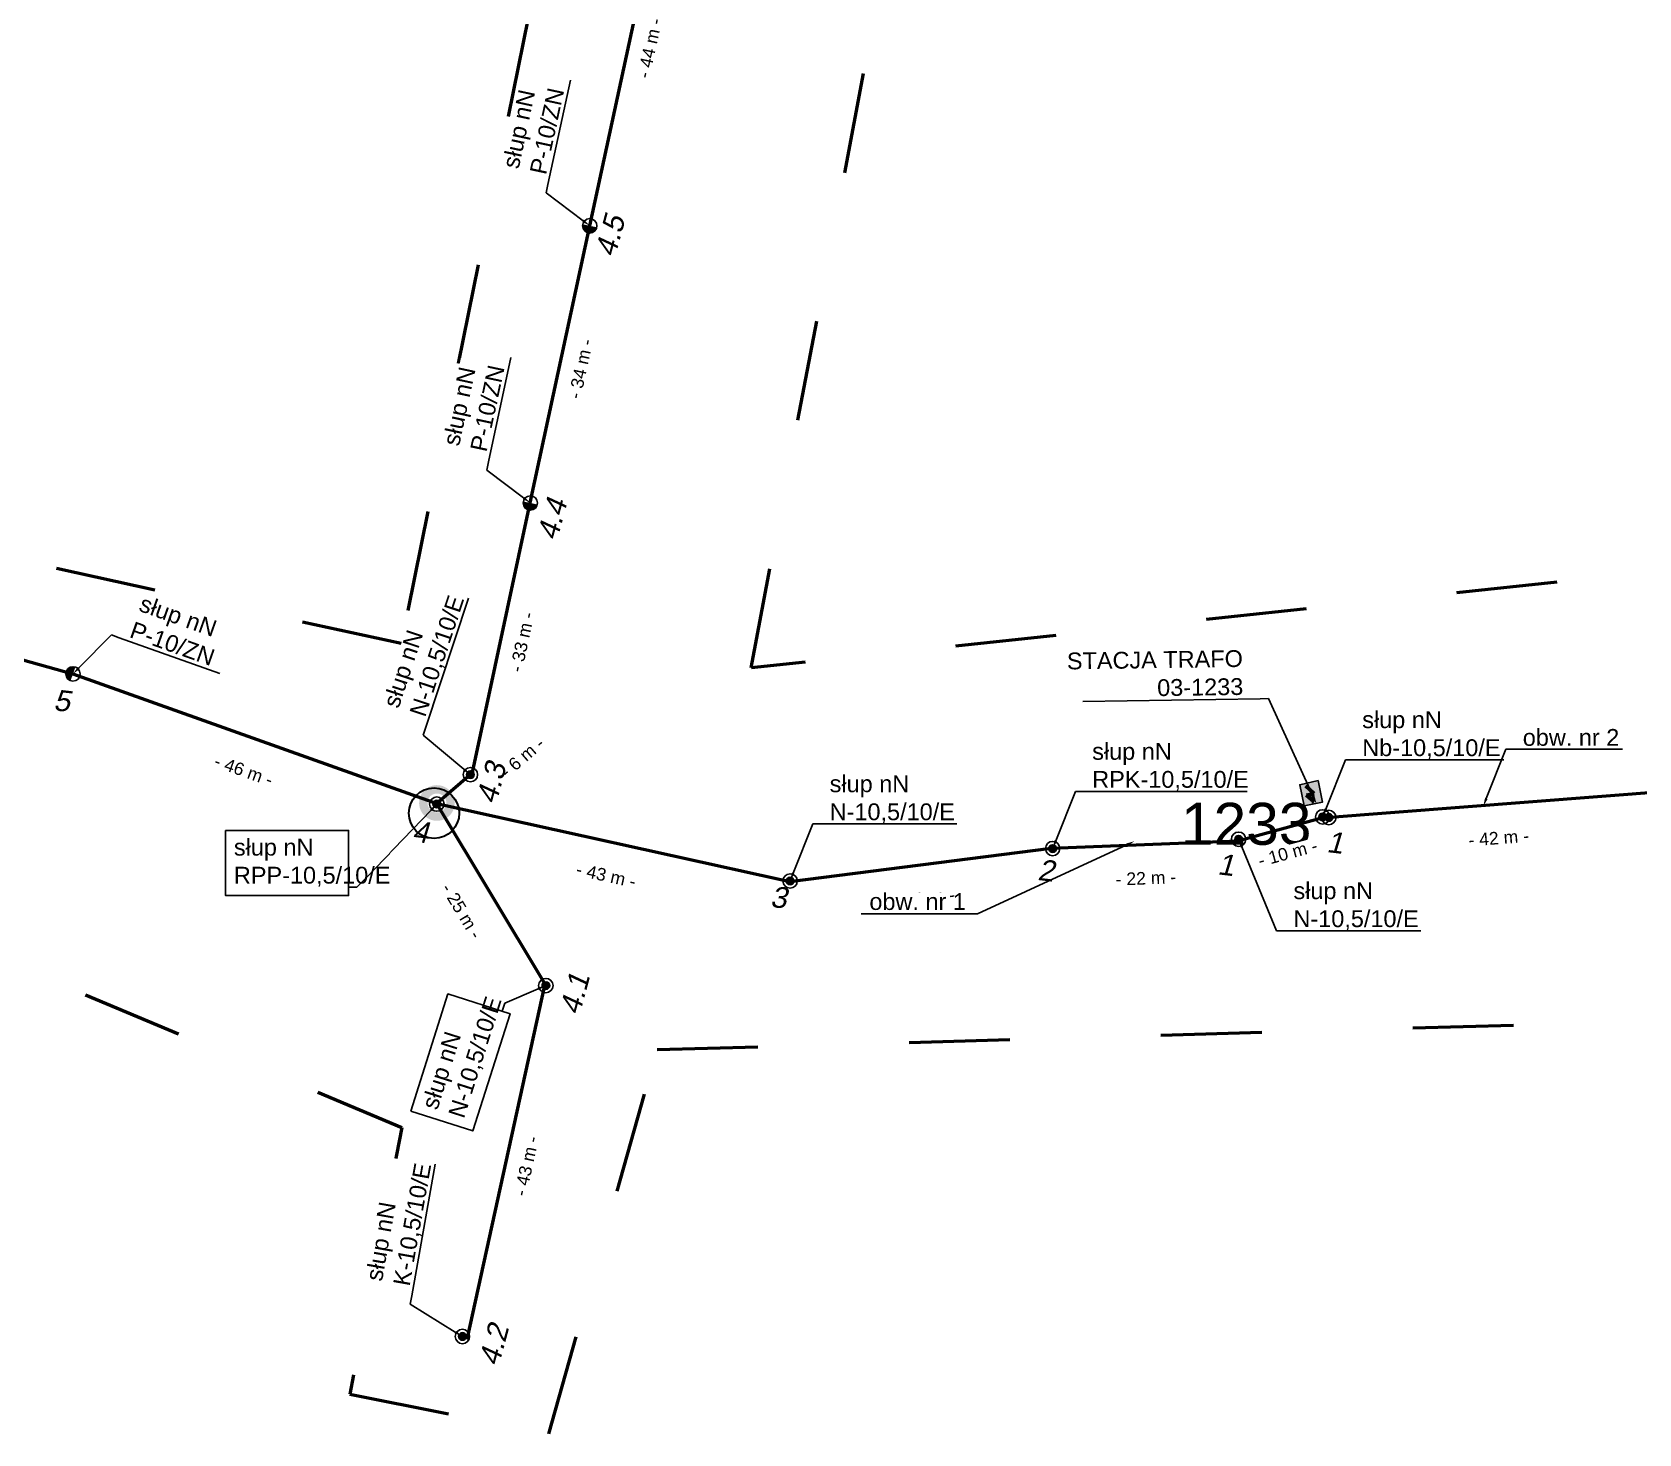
# Model space of a CAD drawing. Header units: metres. Extents: x 5772289 to 7530543, y 5762751 to 5793884.
# Drawn here: x 7526187.5 to 7526378.8, y 5787397.5 to 5787564.4 of the extents above; entities that cross this region are included whole.
import ezdxf
from ezdxf import colors
from ezdxf.entities.mleader import LeaderData, LeaderLine
from ezdxf.enums import TextEntityAlignment as Align
from ezdxf.math import Vec2, Vec3

# ---------------------------------------------------------------- set-up
doc = ezdxf.new("R2010")
doc.units = ezdxf.units.M
doc.linetypes.add('GCAD_ISO03W100', pattern=[30, 12, -18])
for name, color, linetype, lineweight in [('!tele', 30, 'Continuous', 50), ('!trafo', 6, 'GCAD_ISO03W100', 50), ('00_Mufa', 3, 'Continuous', 30), ('_MM LINIA Sn', 40, 'Continuous', 30), ('_numery', 7, 'Continuous', 40), ('trafo otwock2|Survey_Point_Text_Name', 7, 'Continuous', 0)]:
    doc.layers.add(name, color=color, linetype=linetype, lineweight=lineweight)
doc.layers.add('_arkusze model', color=7, linetype='Continuous', lineweight=50, plot=False)
for name, color, linetype in [('_MM mufy', 3, 'Continuous'), ('_MM opisy', 7, 'Continuous'), ('_MM slupy', 5, 'Continuous'), ('_mm trafo', 3, 'Continuous'), ('DIM', 7, 'Continuous')]:
    doc.layers.add(name, color=color, linetype=linetype)
doc.styles.get("Standard").update_dxf_attribs({"font": 'arial.ttf'})
doc.dimstyles.new('opis linie', dxfattribs={"dimtxt": 1.5, "dimasz": 0.18, "dimexe": 0.18, "dimexo": 0.0625, "dimgap": 2.5, "dimtad": 4, "dimdec": 0, "dimzin": 0, "dimdsep": 46, "dimtxsty": 'Standard', "dimcen": 0.09, "dimse1": 1, "dimse2": 1, "dimsd1": 1, "dimsd2": 1, "dimclrt": 256, "dimadec": 0, "dimazin": 0, "dimtfac": 1, "dimtdec": 0, "dimtofl": 0, "dimtmove": 0, "dimatfit": 3, "dimfxl": 1, "dimtfill": 1, "dimtolj": 1, "dimtzin": 0, "dimarcsym": 0})

# ---------------------------------------------------------------- blocks, each defined once
blk = doc.blocks.new('trafo')
at = {"layer": '_mm trafo'}
h = blk.add_hatch(color=256, dxfattribs=at)
h.dxf.hatch_style = 1
h.paths.add_polyline_path([(-1.15, 1.02), (-0.52, -1.51), (1.64, -0.96), (1.01, 1.59)])
at = {"layer": '_MM LINIA Sn', "color": 2, "lineweight": 60}
for p, q in [((0.58, 0.02), (-0.43, 0.9)), ((-0.32, -0.23), (0.58, 0.02)), ((0.58, -0.92), (-0.32, -0.23)), ((0.55, -0.72), (0.41, -0.9)), ((0.41, -0.9), (0.58, -0.92)), ((0.58, -0.92), (0.55, -0.72))]:
    blk.add_line(p, q, dxfattribs=at)
at = {"layer": '_mm trafo', "flags": 128}
blk.add_lwpolyline([(-0.52, -1.52), (1.64, -0.96), (0.98, 1.58), (-1.17, 0.99), (-0.52, -1.52)], close=True, dxfattribs=at)
blk = doc.blocks.new('ZN')
at = {"layer": '_MM slupy', "transparency": 33554687}
h = blk.add_hatch(color=256, dxfattribs=at)
h.dxf.hatch_style = 1
h.paths.add_polyline_path([(0, -0.86), (0, 0.86, 1)])
at = {"layer": '_MM slupy'}
blk.add_circle((0, 0), 0.857, dxfattribs=at)
blk = doc.blocks.new('trafo otwock2|NULL-flatten-1067')
at = {"color": 2, "linetype": 'Continuous', "lineweight": 0}
blk.add_point((0, 0), dxfattribs=at)
blk = doc.blocks.new('trafo otwock2-flatten-1')
at = {"layer": '!tele'}
blk.add_blockref('trafo otwock2|NULL-flatten-1067', (7526339.78987, 5787467.66352), dxfattribs=at)
at = {"layer": 'trafo otwock2|Survey_Point_Text_Name', "color": 3, "linetype": 'Continuous', "lineweight": 53}
blk.add_text('1233', height=5, dxfattribs=at).set_placement((7526339.78987, 5787467.66352), align=Align.RIGHT)
blk = doc.blocks.new('*D3141')
at = {"layer": 'DIM', "insert": (7526238.62, 5787459.78), "char_height": 1.5, "attachment_point": 5, "rotation": 301.0077, "bg_fill": 3, "box_fill_scale": 1.1, "bg_fill_color": 9, "bg_fill_true_color": 13158600, "bg_fill_transparency": 0}
blk.add_mtext('\\A1;- 25 m -', dxfattribs=at)
blk = doc.blocks.new('*D3142')
at = {"layer": 'DIM', "insert": (7526246.33, 5787429.42), "char_height": 1.5, "attachment_point": 5, "rotation": 77.6442, "bg_fill": 3, "box_fill_scale": 1.1, "bg_fill_color": 9, "bg_fill_true_color": 13158600, "bg_fill_transparency": 0}
blk.add_mtext('\\A1;- 43 m -', dxfattribs=at)
blk = doc.blocks.new('*D3222')
at = {"layer": 'DIM', "insert": (7526260.99, 5787562.51), "char_height": 1.5, "attachment_point": 5, "rotation": 77.8279, "bg_fill": 3, "box_fill_scale": 1.1, "bg_fill_color": 9, "bg_fill_true_color": 13158600, "bg_fill_transparency": 0}
blk.add_mtext('\\A1;- 44 m -', dxfattribs=at)
blk = doc.blocks.new('*D3223')
at = {"layer": 'DIM', "insert": (7526252.79, 5787524.33), "char_height": 1.5, "attachment_point": 5, "rotation": 77.8853, "bg_fill": 3, "box_fill_scale": 1.1, "bg_fill_color": 9, "bg_fill_true_color": 13158600, "bg_fill_transparency": 0}
blk.add_mtext('\\A1;- 34 m -', dxfattribs=at)
blk = doc.blocks.new('*D3224')
at = {"layer": 'DIM', "insert": (7526245.81, 5787491.8), "char_height": 1.5, "attachment_point": 5, "rotation": 77.9013, "bg_fill": 3, "box_fill_scale": 1.1, "bg_fill_color": 9, "bg_fill_true_color": 13158600, "bg_fill_transparency": 0}
blk.add_mtext('\\A1;- 33 m -', dxfattribs=at)
blk = doc.blocks.new('*D3225')
at = {"layer": 'DIM', "insert": (7526245.83, 5787478.07), "char_height": 1.5, "attachment_point": 5, "rotation": 40.7357, "bg_fill": 3, "box_fill_scale": 1.1, "bg_fill_color": 9, "bg_fill_true_color": 13158600, "bg_fill_transparency": 0}
blk.add_mtext('\\A1;- 6 m -', dxfattribs=at)
blk = doc.blocks.new('*D3379')
at = {"layer": 'DIM', "insert": (7526177.48, 5787487.99), "char_height": 1.5, "attachment_point": 5, "rotation": 344.3866, "bg_fill": 3, "box_fill_scale": 1.1, "bg_fill_color": 9, "bg_fill_true_color": 13158600, "bg_fill_transparency": 0}
blk.add_mtext('\\A1;- 29 m -', dxfattribs=at)
blk = doc.blocks.new('*D3380')
at = {"layer": 'DIM', "insert": (7526212.66, 5787476.52), "char_height": 1.5, "attachment_point": 5, "rotation": 340.4166, "bg_fill": 3, "box_fill_scale": 1.1, "bg_fill_color": 9, "bg_fill_true_color": 13158600, "bg_fill_transparency": 0}
blk.add_mtext('\\A1;- 46 m -', dxfattribs=at)
blk = doc.blocks.new('*D3381')
at = {"layer": 'DIM', "insert": (7526255.81, 5787464.02), "char_height": 1.5, "attachment_point": 5, "rotation": 347.5168, "bg_fill": 3, "box_fill_scale": 1.1, "bg_fill_color": 9, "bg_fill_true_color": 13158600, "bg_fill_transparency": 0}
blk.add_mtext('\\A1;- 43 m -', dxfattribs=at)
blk = doc.blocks.new('*D3382')
at = {"layer": 'DIM', "insert": (7526293.76, 5787461.29), "char_height": 1.5, "attachment_point": 5, "rotation": 7.267, "bg_fill": 3, "box_fill_scale": 1.1, "bg_fill_color": 9, "bg_fill_true_color": 13158600, "bg_fill_transparency": 0}
blk.add_mtext('\\A1;- 31 m -', dxfattribs=at)
blk = doc.blocks.new('*D3383')
at = {"layer": 'DIM', "insert": (7526320.08, 5787463.7), "char_height": 1.5, "attachment_point": 5, "rotation": 2.2912, "bg_fill": 3, "box_fill_scale": 1.1, "bg_fill_color": 9, "bg_fill_true_color": 13158600, "bg_fill_transparency": 0}
blk.add_mtext('\\A1;- 22 m -', dxfattribs=at)
blk = doc.blocks.new('*D3384')
at = {"layer": 'DIM', "insert": (7526336.97, 5787466.68), "char_height": 1.5, "attachment_point": 5, "rotation": 15.2868, "bg_fill": 3, "box_fill_scale": 1.1, "bg_fill_color": 9, "bg_fill_true_color": 13158600, "bg_fill_transparency": 0}
blk.add_mtext('\\A1;- 10 m -', dxfattribs=at)
blk = doc.blocks.new('*D3385')
at = {"layer": 'DIM', "insert": (7526362.08, 5787468.49), "char_height": 1.5, "attachment_point": 5, "rotation": 4.4233, "bg_fill": 3, "box_fill_scale": 1.1, "bg_fill_color": 9, "bg_fill_true_color": 13158600, "bg_fill_transparency": 0}
blk.add_mtext('\\A1;- 42 m -', dxfattribs=at)
blk = doc.blocks.new('E')
at = {"layer": '_MM slupy'}
h = blk.add_hatch(color=256, dxfattribs=at)
h.dxf.hatch_style = 1
h.paths.add_polyline_path([(0.27, 0.37, 1), (-0.27, -0.37, 1)])
for radius in [0.857, 0.457]:
    blk.add_circle((0, 0), radius, dxfattribs=at)
blk = doc.blocks.new('mufa')
at = {"layer": '_MM mufy'}
h = blk.add_hatch(color=256, dxfattribs=at)
h.dxf.hatch_style = 1
h.paths.add_polyline_path([(2.15, 0.12, 1), (-2.1, -0.05, 1)])
h.paths.add_polyline_path([(-1.1, -0.01, -1), (1.15, 0.08, -1)], flags=16)
h.paths.add_polyline_path([(-0.83, 0, -1), (0.88, 0.07, -1)], flags=0)
blk = doc.blocks.new('q')
at = {"layer": '_MM slupy'}
blk.add_blockref('ZN', (0, 0), dxfattribs=at)
at = {"layer": '_MM opisy'}
ml = blk.add_multileader_mtext('Standard', dxfattribs=at)
ml.set_content('\\pxql;słup nN\\PP-10/ZN', color=256)
ml.set_leader_properties()
ml.build(insert=Vec2(0, 0))
ml.multileader.update_dxf_attribs({"has_text_frame": 1, "text_left_attachment_type": 5, "text_right_attachment_type": 5, "dogleg_length": 1, "arrow_head_size": 1})
ctx = ml.context
ctx.base_point, ctx.char_height, ctx.arrow_head_size, ctx.landing_gap_size, ctx.plane_origin = Vec3(3.75, 5.9), 2, 1, 1, Vec3(1.72, -1.42)
ctx.left_attachment, ctx.right_attachment = 5, 5
notes = []
notes.append((ctx, [(0, (1, 1, 0), (2.75, 5.9), (1, 0), 1, [(0, [(0, 0), (2.75, 5.9)], 0, [])])]))
ctx.mtext.insert, ctx.mtext.flow_direction = Vec3(4.75, 11.7), 5
ctx.mtext.has_bg_fill, ctx.mtext.bg_color, ctx.mtext.bg_scale_factor, ctx.mtext.bg_transparency, ctx.mtext.use_window_bg_color = 1, -1023410175, 1, 0, 1
for ctx, leaders in notes:
    for number, flags, end, landing, length, lines in leaders:
        leader = LeaderData()
        leader.index, (leader.has_last_leader_line, leader.has_dogleg_vector, leader.attachment_direction) = number, flags
        leader.last_leader_point, leader.dogleg_vector, leader.dogleg_length = Vec3(end), Vec3(landing), length
        for number, points, colour, breaks in lines:
            line = LeaderLine()
            line.index, line.vertices, line.color, line.breaks = number, Vec3.list(points), colors.encode_raw_color(colour), breaks
            leader.lines.append(line)
        ctx.leaders.append(leader)

msp = doc.modelspace()

# ---------------------------------------------------------------- linework, layer by layer
at = {"layer": '!tele'}
msp.add_lwpolyline([(7526235.61, 5787472.58), (7526248.51, 5787451.12), (7526239.24, 5787408.79)], dxfattribs=at)
at = {"layer": '!trafo'}
for points in [[(7526596.64, 5787516.96), (7526439.85, 5787493.95), (7526458.12, 5787567.94), (7526415.96, 5787570.38), (7526398.84, 5787502.11), (7526273.08, 5787488.73), (7526291.8, 5787587.62), (7526252.51, 5787595.53), (7526231.41, 5787491.63), (7526145.18, 5787510.36), (7525887.01, 5787501.39)], [(7525927.96, 5787461.63), (7526138.5, 5787473.02), (7526231.48, 5787434.01), (7526225.3, 5787402.27), (7526248.99, 5787397.54), (7526261.9, 5787443.28), (7526631.83, 5787453.92)]]:
    msp.add_lwpolyline(points, dxfattribs=at)
at = {"layer": '00_Mufa'}
msp.add_circle((7526235.33, 5787471.43), 3, dxfattribs=at)

# ---------------------------------------------------------------- block references
at = {"layer": '_arkusze model', "rotation": 357.3066721443945}
msp.add_blockref('trafo', (7526339.52, 5787473.78), dxfattribs=at)

# ---------------------------------------------------------------- next in the draw order: block references
for p, rotation in [((7526253.87, 5787541.36), 77.82792280024768), ((7526246.79, 5787508.36), 77.8853230719591), ((7526192.34, 5787488.01), 340.4165705339295)]:
    msp.add_blockref('q', p, dxfattribs=dict(rotation=rotation))

# ---------------------------------------------------------------- next in the draw order: leaders
at = {"layer": '_mm trafo', "color": 3}
ml = msp.add_multileader_mtext('Standard', dxfattribs=at)
ml.set_content('STACJA TRAFO\\P03-1233', color=3)
ml.set_leader_properties()
ml.build(insert=Vec2(0, 0))
ml.multileader.update_dxf_attribs({"has_text_frame": 1, "text_left_attachment_type": 5, "text_right_attachment_type": 5, "dogleg_length": 1, "arrow_head_size": 1.5})
ctx = ml.context
ctx.base_point, ctx.char_height, ctx.arrow_head_size, ctx.plane_origin, ctx.plane_x_axis, ctx.plane_y_axis = Vec3(7526308.99, 5787484.69), 2, 1.5, Vec3(7526343.65, 5787441.69), Vec3(0.999891, 0.014731), Vec3(-0.014731, 0.999891)
ctx.left_attachment, ctx.right_attachment, ctx.text_align_type, ctx.attachment_type = 5, 5, 2, 2
notes = []
notes.append((ctx, [(0, (1, 1, 0), (7526334.69, 5787485.07), (-0.999891, -0.014731), 1, [(0, [(7526340.42, 5787472.5)], 0, [])])]))
ctx.mtext.insert, ctx.mtext.text_direction, ctx.mtext.rotation, ctx.mtext.alignment, ctx.mtext.flow_direction = Vec3(7526331.61, 5787490.85), Vec3(0.999891, 0.014731), 6.129723, 3, 5
ctx.mtext.has_bg_fill, ctx.mtext.bg_color, ctx.mtext.bg_scale_factor, ctx.mtext.bg_transparency, ctx.mtext.use_window_bg_color = 1, -1073741824, 1, 0, 1
for ctx, leaders in notes:
    for number, flags, end, landing, length, lines in leaders:
        leader = LeaderData()
        leader.index, (leader.has_last_leader_line, leader.has_dogleg_vector, leader.attachment_direction) = number, flags
        leader.last_leader_point, leader.dogleg_vector, leader.dogleg_length = Vec3(end), Vec3(landing), length
        for number, points, colour, breaks in lines:
            line = LeaderLine()
            line.index, line.vertices, line.color, line.breaks = number, Vec3.list(points), colors.encode_raw_color(colour), breaks
            leader.lines.append(line)
        ctx.leaders.append(leader)

# ---------------------------------------------------------------- next in the draw order: linework, layer by layer
at = {"layer": '!tele'}
for points in [[(7526235.61, 5787472.58), (7526239.92, 5787476.29), (7526246.79, 5787508.36), (7526253.87, 5787541.36), (7526263.23, 5787584.72), (7526271.39, 5787623.84), (7526281.64, 5787670.51), (7526285.19, 5787687.53)], [(7526017.97, 5787494.59), (7526058.42, 5787495.83), (7526093.06, 5787496.73), (7526129.4, 5787497.28), (7526164.78, 5787495.71), (7526192.34, 5787488.01), (7526235.67, 5787472.59), (7526277.68, 5787463.29), (7526308.81, 5787467.26), (7526331.03, 5787468.15), (7526340.99, 5787470.87), (7526382.56, 5787474.09), (7526419.29, 5787477.14), (7526459.36, 5787481.39), (7526500.04, 5787485.64), (7526536.78, 5787489.89), (7526577.27, 5787494.6)]]:
    msp.add_lwpolyline(points, dxfattribs=at)

# ---------------------------------------------------------------- next in the draw order: block references
msp.add_blockref('trafo otwock2-flatten-1', (0, 0), dxfattribs=at)

# ---------------------------------------------------------------- next in the draw order: texts
at = {"layer": '_MM opisy', "insert": (7526211.5, 5787468.38), "char_height": 2, "attachment_point": 1, "bg_fill": 3, "box_fill_scale": 1, "bg_fill_color": 1, "bg_fill_transparency": 0}
msp.add_mtext('\\pxql;słup nN\\PRPP-10,5/10/E', dxfattribs=at)

# ---------------------------------------------------------------- next in the draw order: dimensions: what is measured, and where the dimension line sits
at = {"layer": 'DIM'}
for p1, p2, picture, middle in [((7526263.23, 5787584.72), (7526253.87, 5787541.36), '*D3222', (7526260.99, 5787562.51)), ((7526164.78, 5787495.71), (7526192.34, 5787488.01), '*D3379', (7526177.48, 5787487.99)), ((7526235.61, 5787472.58), (7526248.51, 5787451.12), '*D3141', (7526238.62, 5787459.78))]:
    dim = msp.add_aligned_dim(p1=p1, p2=p2, distance=-0.75, dimstyle='opis linie', override={"dimpost": '- <> m -'}, dxfattribs=at)
    dim.commit()
    dim.dimension.update_dxf_attribs({"geometry": picture, "text_midpoint": middle})

# ---------------------------------------------------------------- next in the draw order: linework, layer by layer
at = {"layer": '_MM opisy', "linetype": 'ByBlock', "lineweight": -2}
msp.add_line((7526226.15, 5787462.62), (7526225.15, 5787462.62), dxfattribs=at)
at = {"layer": '_MM opisy', "color": 0, "lineweight": -2}
msp.add_lwpolyline([(7526210.5, 5787469.38), (7526225.15, 5787469.38), (7526225.15, 5787461.62), (7526210.5, 5787461.62)], close=True, dxfattribs=at)

# ---------------------------------------------------------------- next in the draw order: dimensions: what is measured, and where the dimension line sits
at = {"layer": 'DIM'}
for p1, p2, picture, middle in [((7526253.87, 5787541.36), (7526246.79, 5787508.36), '*D3223', (7526252.79, 5787524.33)), ((7526248.51, 5787451.12), (7526239.24, 5787408.79), '*D3142', (7526246.33, 5787429.42))]:
    dim = msp.add_aligned_dim(p1=p1, p2=p2, distance=-0.75, dimstyle='opis linie', override={"dimpost": '- <> m -'}, dxfattribs=at)
    dim.commit()
    dim.dimension.update_dxf_attribs({"geometry": picture, "text_midpoint": middle})

# ---------------------------------------------------------------- next in the draw order: linework, layer by layer
at = {"layer": '_MM opisy'}
msp.add_solid([(7526247.66, 5787450.67), (7526248.64, 5787450.91), (7526247.79, 5787450.36)], dxfattribs=at)

# ---------------------------------------------------------------- next in the draw order: block references
at = {"rotation": 72.36821043082423}
msp.add_blockref('E', (7526248.64, 5787450.91), dxfattribs=at)

# ---------------------------------------------------------------- next in the draw order: texts
at = {"layer": '_MM opisy', "insert": (7526233.8, 5787436.6), "char_height": 2, "attachment_point": 1, "rotation": 72.3682, "bg_fill": 3, "box_fill_scale": 1, "bg_fill_color": 1, "bg_fill_transparency": 0}
msp.add_mtext('\\pxql;słup nN\\PN-10,5/10/E', dxfattribs=at)
at = {"layer": '_numery', "oblique": 10}
for s, p in [('4.5', (7526256.87, 5787537.52)), ('4.1', (7526252.65, 5787447.3)), ('4.2', (7526243.02, 5787405.49))]:
    msp.add_text(s, height=2.5, rotation=74.9518, dxfattribs=at).set_placement(p)

# ---------------------------------------------------------------- next in the draw order: dimensions: what is measured, and where the dimension line sits
at = {"layer": 'DIM'}
dim = msp.add_aligned_dim(p1=(7526246.79, 5787508.36), p2=(7526239.92, 5787476.29), distance=-0.75, dimstyle='opis linie', override={"dimpost": '- <> m -'}, dxfattribs=at)
dim.commit()
dim.dimension.update_dxf_attribs({"geometry": '*D3224', "text_midpoint": (7526245.81, 5787491.8)})

# ---------------------------------------------------------------- next in the draw order: leaders
at = {"layer": '_MM opisy'}
ml = msp.add_multileader_mtext('Standard', dxfattribs=at)
ml.set_content('\\pxql;słup nN\\PK-10,5/10/E', color=256)
ml.set_leader_properties()
ml.build(insert=Vec2(0, 0))
ml.multileader.update_dxf_attribs({"has_text_frame": 1, "text_left_attachment_type": 5, "text_right_attachment_type": 5, "dogleg_length": 1, "arrow_head_size": 1})
ctx = ml.context
ctx.base_point, ctx.char_height, ctx.arrow_head_size, ctx.landing_gap_size, ctx.plane_origin, ctx.plane_x_axis, ctx.plane_y_axis = Vec3(7526232.67, 5787413.97), 2, 1, 1, Vec3(7526240.41, 5787410.57), Vec3(0.175324, 0.984511), Vec3(-0.984511, 0.175324)
ctx.left_attachment, ctx.right_attachment = 5, 5
notes = []
notes.append((ctx, [(0, (1, 1, 0), (7526232.49, 5787412.99), (0.175324, 0.984511), 1, [(0, [(7526238.71, 5787409.13)], 0, [])])]))
ctx.mtext.insert, ctx.mtext.text_direction, ctx.mtext.flow_direction = Vec3(7526227.16, 5787415.97), Vec3(0.175324, 0.984511), 5
ctx.mtext.has_bg_fill, ctx.mtext.bg_color, ctx.mtext.bg_scale_factor, ctx.mtext.bg_transparency, ctx.mtext.use_window_bg_color = 1, -1023410175, 1, 0, 1
for ctx, leaders in notes:
    for number, flags, end, landing, length, lines in leaders:
        leader = LeaderData()
        leader.index, (leader.has_last_leader_line, leader.has_dogleg_vector, leader.attachment_direction) = number, flags
        leader.last_leader_point, leader.dogleg_vector, leader.dogleg_length = Vec3(end), Vec3(landing), length
        for number, points, colour, breaks in lines:
            line = LeaderLine()
            line.index, line.vertices, line.color, line.breaks = number, Vec3.list(points), colors.encode_raw_color(colour), breaks
            leader.lines.append(line)
        ctx.leaders.append(leader)

# ---------------------------------------------------------------- next in the draw order: linework, layer by layer
at = {"layer": '_MM opisy', "linetype": 'ByBlock', "lineweight": -2}
for p, q in [((7526247.72, 5787450.51), (7526243.74, 5787448.82)), ((7526243.74, 5787448.82), (7526243.43, 5787447.86))]:
    msp.add_line(p, q, dxfattribs=at)
at = {"layer": '_MM opisy', "color": 0, "lineweight": -2}
msp.add_lwpolyline([(7526232.55, 5787435.95), (7526236.98, 5787449.91), (7526244.38, 5787447.56), (7526239.94, 5787433.6)], close=True, dxfattribs=at)

# ---------------------------------------------------------------- next in the draw order: block references
at = {"rotation": 79.90249561093741}
msp.add_blockref('E', (7526238.71, 5787409.13), dxfattribs=at)

# ---------------------------------------------------------------- next in the draw order: texts
at = {"layer": '_numery', "oblique": 10}
msp.add_text('4.4', height=2.5, rotation=74.9518, dxfattribs=at).set_placement((7526249.97, 5787503.79))

# ---------------------------------------------------------------- next in the draw order: dimensions: what is measured, and where the dimension line sits
at = {"layer": 'DIM'}
dim = msp.add_aligned_dim(p1=(7526239.92, 5787476.29), p2=(7526235.61, 5787472.58), distance=-0.75, dimstyle='opis linie', override={"dimpost": '- <> m -'}, dxfattribs=at)
dim.commit()
dim.dimension.update_dxf_attribs({"geometry": '*D3225', "text_midpoint": (7526245.83, 5787478.07)})

# ---------------------------------------------------------------- next in the draw order: dimensions: what is measured, and where the dimension line sits
dim = msp.add_aligned_dim(p1=(7526192.34, 5787488.01), p2=(7526235.67, 5787472.59), distance=-0.75, dimstyle='opis linie', override={"dimpost": '- <> m -'}, dxfattribs=at)
dim.commit()
dim.dimension.update_dxf_attribs({"geometry": '*D3380', "text_midpoint": (7526212.66, 5787476.52)})

# ---------------------------------------------------------------- next in the draw order: texts
at = {"layer": '_numery', "oblique": 10}
msp.add_text('5', height=2.5, rotation=353.2277, dxfattribs=at).set_placement((7526189.96, 5787483.7))

# ---------------------------------------------------------------- next in the draw order: dimensions: what is measured, and where the dimension line sits
at = {"layer": 'DIM'}
dim = msp.add_aligned_dim(p1=(7526235.67, 5787472.59), p2=(7526277.68, 5787463.29), distance=-0.75, dimstyle='opis linie', override={"dimpost": '- <> m -'}, dxfattribs=at)
dim.commit()
dim.dimension.update_dxf_attribs({"geometry": '*D3381', "text_midpoint": (7526255.81, 5787464.02)})

# ---------------------------------------------------------------- next in the draw order: leaders
at = {"layer": '_MM opisy'}
ml = msp.add_multileader_mtext('Standard', dxfattribs=at)
ml.set_content('\\pxql;słup nN\\PN-10,5/10/E', color=256)
ml.set_leader_properties()
ml.build(insert=Vec2(0, 0))
ml.multileader.update_dxf_attribs({"has_text_frame": 1, "text_left_attachment_type": 5, "text_right_attachment_type": 5, "dogleg_length": 1, "arrow_head_size": 1})
ctx = ml.context
ctx.base_point, ctx.char_height, ctx.arrow_head_size, ctx.landing_gap_size, ctx.plane_origin, ctx.plane_x_axis, ctx.plane_y_axis = Vec3(7526234.36, 5787481.68), 2, 1, 1, Vec3(7526241.55, 5787477.21), Vec3(0.313377, 0.949629), Vec3(-0.949629, 0.313377)
ctx.left_attachment, ctx.right_attachment = 5, 5
notes = []
notes.append((ctx, [(0, (1, 1, 0), (7526234.05, 5787480.73), (0.313377, 0.949629), 1, [(0, [(7526239.66, 5787476.02)], 0, [])])]))
ctx.mtext.insert, ctx.mtext.text_direction, ctx.mtext.flow_direction = Vec3(7526229.2, 5787484.44), Vec3(0.313377, 0.949629), 5
ctx.mtext.has_bg_fill, ctx.mtext.bg_color, ctx.mtext.bg_scale_factor, ctx.mtext.bg_transparency, ctx.mtext.use_window_bg_color = 1, -1023410175, 1, 0, 1
for ctx, leaders in notes:
    for number, flags, end, landing, length, lines in leaders:
        leader = LeaderData()
        leader.index, (leader.has_last_leader_line, leader.has_dogleg_vector, leader.attachment_direction) = number, flags
        leader.last_leader_point, leader.dogleg_vector, leader.dogleg_length = Vec3(end), Vec3(landing), length
        for number, points, colour, breaks in lines:
            line = LeaderLine()
            line.index, line.vertices, line.color, line.breaks = number, Vec3.list(points), colors.encode_raw_color(colour), breaks
            leader.lines.append(line)
        ctx.leaders.append(leader)

# ---------------------------------------------------------------- next in the draw order: linework, layer by layer
at = {"layer": '_MM opisy', "linetype": 'ByBlock', "lineweight": -2}
msp.add_line((7526234.97, 5787471.78), (7526226.15, 5787462.62), dxfattribs=at)
at = {"layer": '_MM opisy'}
msp.add_solid([(7526234.85, 5787471.9), (7526235.66, 5787472.51), (7526235.09, 5787471.67)], dxfattribs=at)

# ---------------------------------------------------------------- next in the draw order: block references
at = {"rotation": 71.737110065887}
msp.add_blockref('E', (7526239.66, 5787476.02), dxfattribs=at)
at = {"color": 5, "lineweight": 70}
msp.add_blockref('mufa', (7526235.65, 5787472.61), dxfattribs=at)
msp.add_blockref('E', (7526235.66, 5787472.51))

# ---------------------------------------------------------------- next in the draw order: texts
at = {"layer": '_numery', "oblique": 10}
for s, rotation, p in [('4.3', 74.9518, (7526242.72, 5787472.4)), ('4', 353.2277, (7526232.67, 5787468.06))]:
    msp.add_text(s, height=2.5, rotation=rotation, dxfattribs=at).set_placement(p)

# ---------------------------------------------------------------- next in the draw order: dimensions: what is measured, and where the dimension line sits
at = {"layer": 'DIM'}
dim = msp.add_aligned_dim(p1=(7526277.68, 5787463.29), p2=(7526308.81, 5787467.26), distance=-0.75, dimstyle='opis linie', override={"dimpost": '- <> m -'}, dxfattribs=at)
dim.commit()
dim.dimension.update_dxf_attribs({"geometry": '*D3382', "text_midpoint": (7526293.76, 5787461.29)})

# ---------------------------------------------------------------- next in the draw order: dimensions: what is measured, and where the dimension line sits
dim = msp.add_aligned_dim(p1=(7526308.81, 5787467.26), p2=(7526331.03, 5787468.15), distance=-0.75, dimstyle='opis linie', override={"dimpost": '- <> m -'}, dxfattribs=at)
dim.commit()
dim.dimension.update_dxf_attribs({"geometry": '*D3383', "text_midpoint": (7526320.08, 5787463.7)})

# ---------------------------------------------------------------- next in the draw order: leaders
at = {"layer": '_MM opisy'}
ml = msp.add_multileader_mtext('Standard', dxfattribs=at)
ml.set_content('\\pxql;słup nN\\PN-10,5/10/E', color=256)
ml.set_leader_properties()
ml.build(insert=Vec2(0, 0))
ml.multileader.update_dxf_attribs({"has_text_frame": 1, "text_left_attachment_type": 5, "text_right_attachment_type": 5, "dogleg_length": 1, "arrow_head_size": 1})
ctx = ml.context
ctx.base_point, ctx.char_height, ctx.arrow_head_size, ctx.landing_gap_size, ctx.plane_origin = Vec3(7526281.43, 5787470.17), 2, 1, 1, Vec3(7526279.44, 5787461.94)
ctx.left_attachment, ctx.right_attachment = 5, 5
notes = []
notes.append((ctx, [(0, (1, 1, 0), (7526280.43, 5787470.17), (1, 0), 1, [(0, [(7526277.72, 5787463.36)], 0, [])])]))
ctx.mtext.insert, ctx.mtext.flow_direction = Vec3(7526282.43, 5787475.93), 5
ctx.mtext.has_bg_fill, ctx.mtext.bg_color, ctx.mtext.bg_scale_factor, ctx.mtext.bg_transparency, ctx.mtext.use_window_bg_color = 1, -1023410175, 1, 0, 1
for ctx, leaders in notes:
    for number, flags, end, landing, length, lines in leaders:
        leader = LeaderData()
        leader.index, (leader.has_last_leader_line, leader.has_dogleg_vector, leader.attachment_direction) = number, flags
        leader.last_leader_point, leader.dogleg_vector, leader.dogleg_length = Vec3(end), Vec3(landing), length
        for number, points, colour, breaks in lines:
            line = LeaderLine()
            line.index, line.vertices, line.color, line.breaks = number, Vec3.list(points), colors.encode_raw_color(colour), breaks
            leader.lines.append(line)
        ctx.leaders.append(leader)

# ---------------------------------------------------------------- next in the draw order: block references
msp.add_blockref('E', (7526277.72, 5787463.36))

# ---------------------------------------------------------------- next in the draw order: texts
at = {"layer": '_numery', "oblique": 10}
msp.add_text('3', height=2.5, rotation=353.2277, dxfattribs=at).set_placement((7526275.29, 5787460.29))

# ---------------------------------------------------------------- next in the draw order: dimensions: what is measured, and where the dimension line sits
at = {"layer": 'DIM'}
dim = msp.add_linear_dim(base=(7526340.91, 5787471.14), p1=(7526331.03, 5787468.15), p2=(7526340.99, 5787470.87), angle=15.2868, dimstyle='opis linie', override={"dimpost": '- <> m -'}, dxfattribs=at)
dim.commit()
dim.dimension.update_dxf_attribs({"geometry": '*D3384', "text_midpoint": (7526336.11, 5787469.83), "dimtype": 161})

# ---------------------------------------------------------------- next in the draw order: dimensions: what is measured, and where the dimension line sits
dim = msp.add_aligned_dim(p1=(7526340.99, 5787470.87), p2=(7526382.56, 5787474.09), distance=-0.75, dimstyle='opis linie', override={"dimpost": '- <> m -'}, dxfattribs=at)
dim.commit()
dim.dimension.update_dxf_attribs({"geometry": '*D3385', "text_midpoint": (7526362.08, 5787468.49)})

# ---------------------------------------------------------------- next in the draw order: leaders
at = {"layer": '_MM opisy'}
ml = msp.add_multileader_mtext('Standard', dxfattribs=at)
ml.set_content('\\pxql;słup nN\\PNb-10,5/10/E', color=256)
ml.set_leader_properties()
ml.build(insert=Vec2(0, 0))
ml.multileader.update_dxf_attribs({"has_text_frame": 1, "text_left_attachment_type": 5, "text_right_attachment_type": 5, "dogleg_length": 1, "arrow_head_size": 1})
ctx = ml.context
ctx.base_point, ctx.char_height, ctx.arrow_head_size, ctx.landing_gap_size, ctx.plane_origin = Vec3(7526344.84, 5787477.79), 2, 1, 1, Vec3(7526342.85, 5787469.57)
ctx.left_attachment, ctx.right_attachment = 5, 5
notes = []
notes.append((ctx, [(0, (1, 1, 0), (7526343.84, 5787477.79), (1, 0), 1, [(0, [(7526341.13, 5787470.99)], 0, [])])]))
ctx.mtext.insert, ctx.mtext.flow_direction = Vec3(7526345.84, 5787483.56), 5
ctx.mtext.has_bg_fill, ctx.mtext.bg_color, ctx.mtext.bg_scale_factor, ctx.mtext.bg_transparency, ctx.mtext.use_window_bg_color = 1, -1023410175, 1, 0, 1
ml = msp.add_multileader_mtext('Standard', dxfattribs=at)
ml.set_content('\\pxql;słup nN\\PN-10,5/10/E', color=256)
ml.set_leader_properties()
ml.build(insert=Vec2(0, 0))
ml.multileader.update_dxf_attribs({"has_text_frame": 1, "text_left_attachment_type": 5, "text_right_attachment_type": 5, "dogleg_length": 1, "arrow_head_size": 1})
ctx = ml.context
ctx.base_point, ctx.char_height, ctx.arrow_head_size, ctx.landing_gap_size, ctx.plane_origin = Vec3(7526336.65, 5787457.43), 2, 1, 1, Vec3(7526332.84, 5787466.91)
ctx.left_attachment, ctx.right_attachment = 5, 5
notes.append((ctx, [(0, (1, 1, 0), (7526335.65, 5787457.43), (1, 0), 1, [(0, [(7526331.12, 5787468.33)], 0, [])])]))
ctx.mtext.insert, ctx.mtext.flow_direction = Vec3(7526337.65, 5787463.2), 5
ctx.mtext.has_bg_fill, ctx.mtext.bg_color, ctx.mtext.bg_scale_factor, ctx.mtext.bg_transparency, ctx.mtext.use_window_bg_color = 1, -1023410175, 1, 0, 1
for ctx, leaders in notes:
    for number, flags, end, landing, length, lines in leaders:
        leader = LeaderData()
        leader.index, (leader.has_last_leader_line, leader.has_dogleg_vector, leader.attachment_direction) = number, flags
        leader.last_leader_point, leader.dogleg_vector, leader.dogleg_length = Vec3(end), Vec3(landing), length
        for number, points, colour, breaks in lines:
            line = LeaderLine()
            line.index, line.vertices, line.color, line.breaks = number, Vec3.list(points), colors.encode_raw_color(colour), breaks
            leader.lines.append(line)
        ctx.leaders.append(leader)

# ---------------------------------------------------------------- next in the draw order: block references
for p in [(7526341.13, 5787470.99), (7526341.86, 5787470.92), (7526331.12, 5787468.33)]:
    msp.add_blockref('E', p)

# ---------------------------------------------------------------- next in the draw order: texts
at = {"layer": '_numery', "oblique": 10}
msp.add_text('1', height=2.5, rotation=353.2277, dxfattribs=at).set_placement((7526341.54, 5787466.81))

# ---------------------------------------------------------------- next in the draw order: leaders
at = {"layer": '_MM opisy', "color": 1}
ml = msp.add_multileader_mtext('Standard', dxfattribs=at)
ml.set_content('\\pxql;obw. nr 2', color=256)
ml.set_leader_properties()
ml.build(insert=Vec2(0, 0))
ml.multileader.update_dxf_attribs({"has_text_frame": 1, "text_left_attachment_type": 5, "text_right_attachment_type": 5, "dogleg_length": 1, "arrow_head_size": 1})
ctx = ml.context
ctx.base_point, ctx.char_height, ctx.arrow_head_size, ctx.landing_gap_size, ctx.plane_origin = Vec3(7526363.95, 5787479.04), 2, 1, 1, Vec3(7526361.96, 5787470.82)
ctx.left_attachment, ctx.right_attachment = 5, 5
notes = []
notes.append((ctx, [(0, (1, 1, 0), (7526362.95, 5787479.04), (1, 0), 1, [(0, [(7526360.24, 5787472.24)], 0, [])])]))
ctx.mtext.insert, ctx.mtext.flow_direction = Vec3(7526364.95, 5787481.45), 5
ctx.mtext.has_bg_fill, ctx.mtext.bg_color, ctx.mtext.bg_scale_factor, ctx.mtext.bg_transparency, ctx.mtext.use_window_bg_color = 1, -1023410175, 1, 0, 1
for ctx, leaders in notes:
    for number, flags, end, landing, length, lines in leaders:
        leader = LeaderData()
        leader.index, (leader.has_last_leader_line, leader.has_dogleg_vector, leader.attachment_direction) = number, flags
        leader.last_leader_point, leader.dogleg_vector, leader.dogleg_length = Vec3(end), Vec3(landing), length
        for number, points, colour, breaks in lines:
            line = LeaderLine()
            line.index, line.vertices, line.color, line.breaks = number, Vec3.list(points), colors.encode_raw_color(colour), breaks
            leader.lines.append(line)
        ctx.leaders.append(leader)

# ---------------------------------------------------------------- next in the draw order: leaders
at = {"layer": '_MM opisy'}
ml = msp.add_multileader_mtext('Standard', dxfattribs=at)
ml.set_content('\\pxql;słup nN\\PRPK-10,5/10/E', color=256)
ml.set_leader_properties()
ml.build(insert=Vec2(0, 0))
ml.multileader.update_dxf_attribs({"has_text_frame": 1, "text_left_attachment_type": 5, "text_right_attachment_type": 5, "dogleg_length": 1, "arrow_head_size": 1})
ctx = ml.context
ctx.base_point, ctx.char_height, ctx.arrow_head_size, ctx.landing_gap_size, ctx.plane_origin = Vec3(7526312.69, 5787474.02), 2, 1, 1, Vec3(7526310.7, 5787465.8)
ctx.left_attachment, ctx.right_attachment = 5, 5
notes = []
notes.append((ctx, [(0, (1, 1, 0), (7526311.69, 5787474.02), (1, 0), 1, [(0, [(7526308.98, 5787467.22)], 0, [])])]))
ctx.mtext.insert, ctx.mtext.flow_direction = Vec3(7526313.69, 5787479.79), 5
ctx.mtext.has_bg_fill, ctx.mtext.bg_color, ctx.mtext.bg_scale_factor, ctx.mtext.bg_transparency, ctx.mtext.use_window_bg_color = 1, -1023410175, 1, 0, 1
for ctx, leaders in notes:
    for number, flags, end, landing, length, lines in leaders:
        leader = LeaderData()
        leader.index, (leader.has_last_leader_line, leader.has_dogleg_vector, leader.attachment_direction) = number, flags
        leader.last_leader_point, leader.dogleg_vector, leader.dogleg_length = Vec3(end), Vec3(landing), length
        for number, points, colour, breaks in lines:
            line = LeaderLine()
            line.index, line.vertices, line.color, line.breaks = number, Vec3.list(points), colors.encode_raw_color(colour), breaks
            leader.lines.append(line)
        ctx.leaders.append(leader)

# ---------------------------------------------------------------- next in the draw order: block references
msp.add_blockref('E', (7526308.98, 5787467.22))

# ---------------------------------------------------------------- next in the draw order: texts
at = {"layer": '_numery', "oblique": 10}
msp.add_text('1', height=2.5, rotation=353.2277, dxfattribs=at).set_placement((7526328.55, 5787464.16))

# ---------------------------------------------------------------- next in the draw order: leaders
at = {"layer": '_MM opisy', "color": 1}
ml = msp.add_multileader_mtext('Standard', dxfattribs=at)
ml.set_content('\\pxql;obw. nr 1', color=1)
ml.set_leader_properties()
ml.build(insert=Vec2(0, 0))
ml.multileader.update_dxf_attribs({"has_text_frame": 1, "text_left_attachment_type": 5, "text_right_attachment_type": 5, "dogleg_length": 1, "arrow_head_size": 1})
ctx = ml.context
ctx.base_point, ctx.char_height, ctx.arrow_head_size, ctx.landing_gap_size, ctx.plane_origin = Vec3(7526286.16, 5787459.46), 2, 1, 1, Vec3(7526297.13, 5787449.32)
ctx.left_attachment, ctx.right_attachment = 5, 5
notes = []
notes.append((ctx, [(0, (1, 1, 0), (7526300.05, 5787459.46), (-1, 0), 1, [(0, [(7526318.71, 5787468.09)], 0, [])])]))
ctx.mtext.insert, ctx.mtext.flow_direction = Vec3(7526287.16, 5787461.91), 5
ctx.mtext.has_bg_fill, ctx.mtext.bg_color, ctx.mtext.bg_scale_factor, ctx.mtext.bg_transparency, ctx.mtext.use_window_bg_color = 1, -1023410175, 1, 0, 1
for ctx, leaders in notes:
    for number, flags, end, landing, length, lines in leaders:
        leader = LeaderData()
        leader.index, (leader.has_last_leader_line, leader.has_dogleg_vector, leader.attachment_direction) = number, flags
        leader.last_leader_point, leader.dogleg_vector, leader.dogleg_length = Vec3(end), Vec3(landing), length
        for number, points, colour, breaks in lines:
            line = LeaderLine()
            line.index, line.vertices, line.color, line.breaks = number, Vec3.list(points), colors.encode_raw_color(colour), breaks
            leader.lines.append(line)
        ctx.leaders.append(leader)

# ---------------------------------------------------------------- next in the draw order: texts
at = {"layer": '_numery', "oblique": 10}
msp.add_text('2', height=2.5, rotation=353.2277, dxfattribs=at).set_placement((7526307.12, 5787463.49))

doc.saveas('drawing.dxf')
